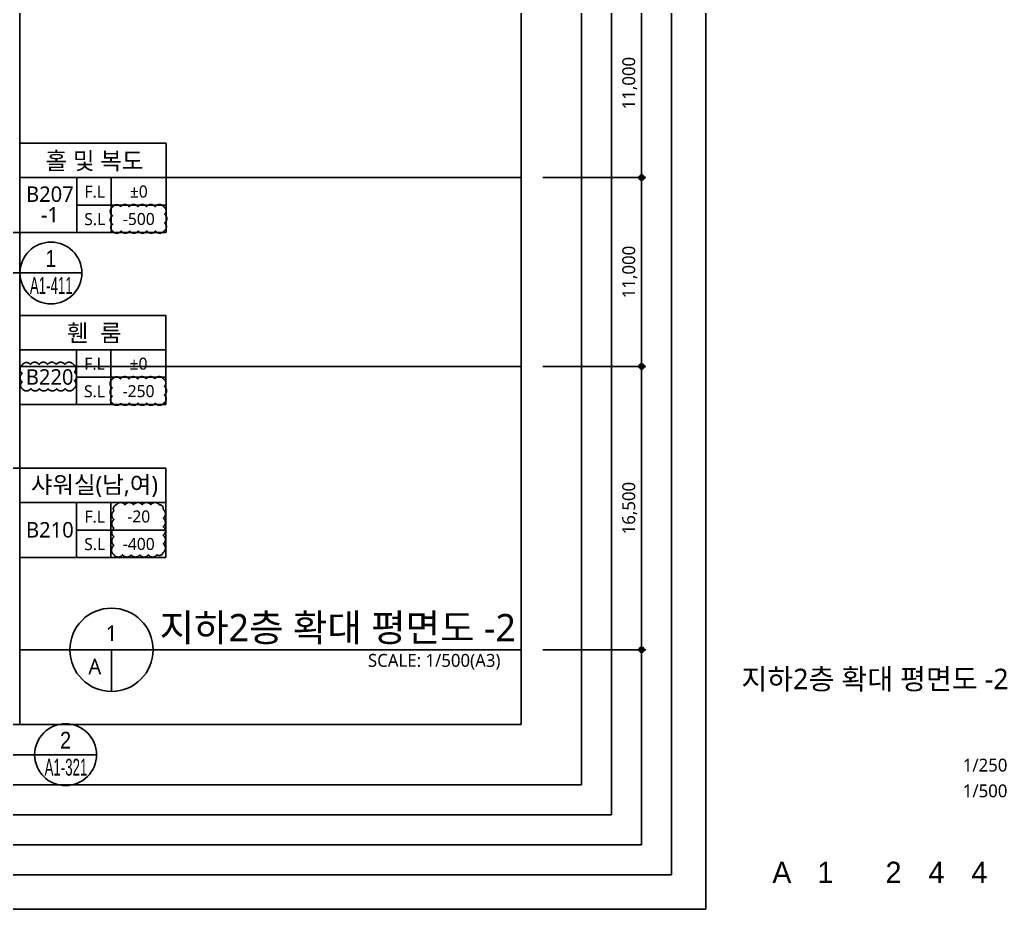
# Model space of a CAD drawing. Header units: millimetres. Extents: x 45782458 to 46215946, y 191740 to 1509539.
# Drawn here: x 46143029 to 46200512, y 1199740 to 1251542 of the extents above; entities that cross this region are included whole.
import ezdxf
from ezdxf.enums import TextEntityAlignment as Align

# ---------------------------------------------------------------- set-up
doc = ezdxf.new("R2010")
doc.units = ezdxf.units.MM
doc.header["$LTSCALE"] = 1000
doc.header["$MEASUREMENT"] = 0
doc.header["$PDSIZE"] = -10
doc.linetypes.add('ACAD_ISO03W100', pattern=[30, 12, -18])
doc.layers.get('0').update_dxf_attribs({"linetype": 'CONTINUOUS'})
doc.layers.get('Defpoints').update_dxf_attribs({"color": 171, "linetype": 'CONTINUOUS'})
for name, color, linetype in [('cen', 14, 'CONTINUOUS'), ('DIM', 7, 'CONTINUOUS'), ('NDIM', 7, 'CONTINUOUS'), ('SYM', 7, 'CONTINUOUS'), ('TEXT', 3, 'CONTINUOUS'), ('TEXT(실명)', 3, 'CONTINUOUS'), ('TEXT-TITLE', 6, 'CONTINUOUS'), ('TEXT-기입', 6, 'CONTINUOUS'), ('TITLE', 7, 'CONTINUOUS'), ('구간정리', 6, 'CONTINUOUS'), ('구간정리-TEXT', 3, 'CONTINUOUS')]:
    doc.layers.add(name, color=color, linetype=linetype)
doc.layers.add('VE변경사항적용-20220616', color=10, linetype='CONTINUOUS', plot=False)
doc.styles.add('CGS', font='cgse', dxfattribs={"bigfont": 'cgs'})
doc.styles.add('SYM$0$ARIAL', font='arial.ttf')
doc.styles.add('SYM$0$돋움', font='', dxfattribs={"width": 0.9})
doc.styles.add('TE', font='malgun_0.ttf')
doc.styles.add('나눔바른고딕', font='NanumBarunGothic.ttf')
doc.styles.get('SYM$0$돋움').set_extended_font_data('Dotum')
doc.dimstyles.new('BA', dxfattribs={"dimscale": 500, "dimtxt": 3, "dimasz": 1, "dimexe": 1, "dimexo": 5, "dimgap": 0.9, "dimtad": 1, "dimdec": 0, "dimdsep": 46, "dimlunit": 6, "dimtxsty": 'TE', "dimblk": 'DDD', "dimcen": 2.5, "dimclrd": 256, "dimclre": 256, "dimclrt": 3, "dimazin": 2, "dimtfac": 1, "dimtdec": 0, "dimtix": 1, "dimtmove": 2, "dimatfit": 3, "dimldrblk": 'DDD', "dimfxl": 1, "dimtolj": 1, "dimtzin": 0, "dimarcsym": 2})

# ---------------------------------------------------------------- blocks, each defined once
blk = doc.blocks.new('A$C51E23882')
at = {"layer": 'TITLE'}
blk.add_lwpolyline([(8500, 0), (0, 0), (0, 5200), (8500, 5200)], close=True, dxfattribs=at)
for points in [[(8500, 3200), (0, 3200)], [(3300, 3200), (3300, 0)], [(5300, 3200), (5300, 0)], [(3300, 1600), (8500, 1600)]]:
    blk.add_lwpolyline(points, dxfattribs=at)
at = {"layer": 'TITLE', "style": '나눔바른고딕'}
for s, p in [('F.L', (4352, 2378)), ('S.L', (4352, 778))]:
    blk.add_text(s, height=700, dxfattribs=at).set_placement(p, align=Align.MIDDLE)
blk = doc.blocks.new('DDD')
at = {"layer": 'DIM', "color": 0}
for p, q in [((-1, 0), (1, 0)), ((0, -1), (0, 1))]:
    blk.add_line(p, q, dxfattribs=at)
for radius in [0.6, 0.3]:
    blk.add_circle((0, 0), radius, dxfattribs=at)
blk = doc.blocks.new('*D517')
at = {"layer": 'Defpoints', "color": 0, "ltscale": 0.4, "transparency": 16777216}
for p in [(46172222, 1231351), (46172222, 1214851), (46179222, 1214851)]:
    blk.add_point(p, dxfattribs=at)
at = {"layer": 'NDIM', "lineweight": -2, "ltscale": 0.4, "transparency": 16777216}
for p, q in [((46173472, 1231351), (46179472, 1231351)), ((46179222, 1231101), (46179222, 1215101)), ((46173472, 1214851), (46179472, 1214851))]:
    blk.add_line(p, q, dxfattribs=at)
at = {"layer": 'NDIM', "lineweight": -2, "ltscale": 0.4, "transparency": 16777216, "xscale": 250, "yscale": 250, "zscale": 250}
for p, rotation in [((46179222, 1231351), 90), ((46179222, 1214851), 270)]:
    blk.add_blockref('DDD', p, dxfattribs=dict(at, rotation=rotation))
at = {"layer": 'NDIM', "color": 3, "ltscale": 0.4, "transparency": 16777216, "insert": (46178545, 1223101), "char_height": 750, "attachment_point": 5, "rotation": 90, "style": 'TE'}
blk.add_mtext('\\A1;16,500', dxfattribs=at)
blk = doc.blocks.new('*D518')
at = {"layer": 'Defpoints', "color": 0, "ltscale": 0.4, "transparency": 16777216}
for p in [(46172222, 1242351), (46172222, 1231351), (46179222, 1231351)]:
    blk.add_point(p, dxfattribs=at)
at = {"layer": 'NDIM', "lineweight": -2, "ltscale": 0.4, "transparency": 16777216}
for p, q in [((46173472, 1242351), (46179472, 1242351)), ((46179222, 1242101), (46179222, 1231601)), ((46173472, 1231351), (46179472, 1231351))]:
    blk.add_line(p, q, dxfattribs=at)
at = {"layer": 'NDIM', "lineweight": -2, "ltscale": 0.4, "transparency": 16777216, "xscale": 250, "yscale": 250, "zscale": 250}
for p, rotation in [((46179222, 1242351), 90), ((46179222, 1231351), 270)]:
    blk.add_blockref('DDD', p, dxfattribs=dict(at, rotation=rotation))
at = {"layer": 'NDIM', "color": 3, "ltscale": 0.4, "transparency": 16777216, "insert": (46178545, 1236851), "char_height": 750, "attachment_point": 5, "rotation": 90, "style": 'TE'}
blk.add_mtext('\\A1;11,000', dxfattribs=at)
blk = doc.blocks.new('*D519')
at = {"layer": 'Defpoints', "color": 0, "ltscale": 0.4, "transparency": 16777216}
for p in [(46172222, 1253351), (46172222, 1242351), (46179222, 1242351)]:
    blk.add_point(p, dxfattribs=at)
at = {"layer": 'NDIM', "lineweight": -2, "ltscale": 0.4, "transparency": 16777216}
for p, q in [((46173472, 1253351), (46179472, 1253351)), ((46179222, 1253101), (46179222, 1242601)), ((46173472, 1242351), (46179472, 1242351))]:
    blk.add_line(p, q, dxfattribs=at)
at = {"layer": 'NDIM', "lineweight": -2, "ltscale": 0.4, "transparency": 16777216, "xscale": 250, "yscale": 250, "zscale": 250}
for p, rotation in [((46179222, 1253351), 90), ((46179222, 1242351), 270)]:
    blk.add_blockref('DDD', p, dxfattribs=dict(at, rotation=rotation))
at = {"layer": 'NDIM', "color": 3, "ltscale": 0.4, "transparency": 16777216, "insert": (46178545, 1247851), "char_height": 750, "attachment_point": 5, "rotation": 90, "style": 'TE'}
blk.add_mtext('\\A1;11,000', dxfattribs=at)
blk = doc.blocks.new('SYM$0$det-tar-wi')
at = {"layer": '구간정리', "ltscale": 0.2}
blk.add_line((0, 0), (11, 0), dxfattribs=at)
blk.add_circle((5.5, 0), 5.5, dxfattribs=at)
at = {"layer": '구간정리-TEXT', "color": 3, "style": 'SYM$0$ARIAL'}
blk.add_attdef('2', text='', height=3, dxfattribs=at).set_placement((5.5, 2.58), align=Align.MIDDLE_CENTER)
at = {"layer": '구간정리-TEXT', "color": 3, "style": 'SYM$0$ARIAL', "width": 0.6}
blk.add_attdef('A1.00', text='', height=3, dxfattribs=at).set_placement((5.57, -2.22), align=Align.MIDDLE_CENTER)

msp = doc.modelspace()

# ---------------------------------------------------------------- linework, layer by layer
at = {"ltscale": 10000}
for points in [[(46143042.2, 1239151.3), (46130017.9, 1239151.3)], [(46125852.3, 1225426.3), (46143039.9, 1225426.3)]]:
    msp.add_lwpolyline(points, dxfattribs=at)
at = {"layer": 'cen', "ltscale": 10000}
for p, q in [((46143042.2, 1242351.3), (46172222.3, 1242351.3)), ((46143042.2, 1231351.3), (46172222.3, 1231351.3)), ((46143042.2, 1214851.3), (46172222.3, 1214851.3))]:
    msp.add_line(p, q, dxfattribs=at)
at = {"layer": 'Defpoints'}
for points in [[(46182972.3, 1199740.2), (46006272.3, 1199740.2), (46006272.3, 1337440.2), (46182972.3, 1337440.2)], [(46180972.3, 1201740.2), (46010022.3, 1201740.2), (46010022.3, 1335440.2), (46180972.3, 1335440.2)], [(46179222.3, 1203490.2), (46011772.3, 1203490.2), (46011772.3, 1333690.2), (46179222.3, 1333690.2)], [(46177472.3, 1205240.2), (46013522.3, 1205240.2), (46013522.3, 1331940.2), (46177472.3, 1331940.2)], [(46175722.3, 1206990.2), (46015272.3, 1206990.2), (46015272.3, 1330190.2), (46175722.3, 1330190.2)], [(46143042.2, 1210490.2), (46018772.3, 1210490.2), (46018772.3, 1326690.2), (46143042.2, 1326690.2)], [(46172222.3, 1210490.2), (46018772.3, 1210490.2), (46018772.3, 1326690.2), (46172222.3, 1326690.2)]]:
    msp.add_lwpolyline(points, close=True, dxfattribs=at)
at = {"layer": 'SYM'}
for p, q in [((46145944.3, 1214851.3), (46172222.3, 1214851.3)), ((46148368.5, 1214851.3), (46148368.5, 1212427.1))]:
    msp.add_line(p, q, dxfattribs=at)
msp.add_circle((46148368.5, 1214851.3), 2424.2, dxfattribs=at)
at = {"layer": 'VE변경사항적용-20220616', "linetype": 'ACAD_ISO03W100'}
for points in [[(46148427.6, 1239243.1, 0.5205671), (46148927.6, 1239243.1, 0.5205671), (46149427.6, 1239243.1, 0.5205671), (46149927.6, 1239243.1, 0.5205671), (46150427.6, 1239243.1, 0.5205671), (46150927.6, 1239243.1, 0.5205671), (46151427.6, 1239243.1, 0.5205671), (46151460.6, 1239710.1, 0.5205671), (46151460.6, 1240210.1, 0.5205671), (46151404.2, 1240653.8, 0.5205671), (46150904.2, 1240653.8, 0.5205671), (46150404.2, 1240653.8, 0.5205671), (46149904.2, 1240653.8, 0.5205671), (46149404.2, 1240653.8, 0.5205671), (46148904.2, 1240653.8, 0.5205671), (46148427.6, 1240630.4, 0.5205671), (46148427.6, 1240130.4, 0.5205671), (46148427.6, 1239630.4, 0.5205671)], [(46143173.9, 1230056.6, 0.5205671), (46143673.9, 1230056.6, 0.5205671), (46144173.9, 1230056.6, 0.5205671), (46144673.9, 1230056.6, 0.5205671), (46145173.9, 1230056.6, 0.5205671), (46145673.9, 1230056.6, 0.5205671), (46146173.9, 1230056.6, 0.5205671), (46146206.9, 1230523.5, 0.5205671), (46146206.9, 1231023.5, 0.5205671), (46146150.6, 1231467.2, 0.5205671), (46145650.6, 1231467.2, 0.5205671), (46145150.6, 1231467.2, 0.5205671), (46144650.6, 1231467.2, 0.5205671), (46144150.6, 1231467.2, 0.5205671), (46143650.6, 1231467.2, 0.5205671), (46143173.9, 1231443.8, 0.5205671), (46143173.9, 1230943.8, 0.5205671), (46143173.9, 1230443.8, 0.5205671)], [(46148414, 1229218.1, 0.5205671), (46148914, 1229218.1, 0.5205671), (46149414, 1229218.1, 0.5205671), (46149914, 1229218.1, 0.5205671), (46150414, 1229218.1, 0.5205671), (46150914, 1229218.1, 0.5205671), (46151414, 1229218.1, 0.5205671), (46151447, 1229685.1, 0.5205671), (46151447, 1230185.1, 0.5205671), (46151390.7, 1230628.8, 0.5205671), (46150890.7, 1230628.8, 0.5205671), (46150390.7, 1230628.8, 0.5205671), (46149890.7, 1230628.8, 0.5205671), (46149390.7, 1230628.8, 0.5205671), (46148890.7, 1230628.8, 0.5205671), (46148414, 1230605.4, 0.5205671), (46148414, 1230105.4, 0.5205671), (46148414, 1229605.4, 0.5205671)], [(46148514.7, 1220381.2, 0.5205671), (46149014.7, 1220381.2, 0.5205671), (46149514.7, 1220381.2, 0.5205671), (46150014.7, 1220381.2, 0.5205671), (46150514.7, 1220381.2, 0.5205671), (46151014.7, 1220381.2, 0.5205671), (46151377.4, 1220518.4, 0.5205671), (46151377.4, 1221018.4, 0.5205671), (46151377.4, 1221518.4, 0.5205671), (46151377.4, 1222018.4, 0.5205671), (46151377.4, 1222518.4, 0.5205671), (46151377.4, 1223018.4, 0.5205671), (46151154.5, 1223295.5, 0.5205671), (46150654.5, 1223295.5, 0.5205671), (46150154.5, 1223295.5, 0.5205671), (46149654.5, 1223295.5, 0.5205671), (46149154.5, 1223295.5, 0.5205671), (46148654.5, 1223295.5, 0.5205671), (46148514.7, 1222935.3, 0.5205671), (46148514.7, 1222435.3, 0.5205671), (46148514.7, 1221935.3, 0.5205671), (46148514.7, 1221435.3, 0.5205671), (46148514.7, 1220935.3, 0.5205671)]]:
    msp.add_lwpolyline(points, format="xyb", close=True, dxfattribs=at)
at = {"layer": '구간정리', "ltscale": 0.2}
for points in [[(46129417.3, 1236796.3), (46143042.2, 1236796.3)], [(46136806.1, 1213467.6), (46141533.5, 1208740.2), (46143896.3, 1208740.2)]]:
    msp.add_lwpolyline(points, dxfattribs=at)

# ---------------------------------------------------------------- block references
for p in [(46143042.2, 1239151.3), (46143028.7, 1229126.3), (46143039.9, 1220226.3)]:
    msp.add_blockref('A$C51E23882', p)
at = {"layer": '구간정리'}
ref = msp.add_blockref('SYM$0$det-tar-wi', (46143042.2, 1236796.3), dxfattribs=dict(at, xscale=327.2727272727273, yscale=327.2727272727273, zscale=327.2727272727273))
ref.add_attrib('A1.00', 'A1-411', dxfattribs={"layer": '구간정리-TEXT', "color": 3, "height": 981.82, "style": 'SYM$0$돋움', "width": 0.6}).set_placement((46144864.2, 1236068.7), align=Align.MIDDLE_CENTER)
ref.add_attrib('2', '1', dxfattribs={"layer": '구간정리-TEXT', "color": 3, "height": 981.8, "style": 'SYM$0$돋움', "width": 0.9}).set_placement((46144842.2, 1237641.8), align=Align.MIDDLE_CENTER)
ref = msp.add_blockref('SYM$0$det-tar-wi', (46143896.3, 1208740.2), dxfattribs=dict(at, xscale=327.2727272727273, yscale=327.2727272727273, zscale=327.2727272727273))
ref.add_attrib('A1.00', 'A1-321', dxfattribs={"layer": '구간정리-TEXT', "color": 3, "height": 981.82, "style": 'SYM$0$돋움', "width": 0.6}).set_placement((46145718.3, 1208012.5), align=Align.MIDDLE_CENTER)
ref.add_attrib('2', '2', dxfattribs={"layer": '구간정리-TEXT', "color": 3, "height": 981.8, "style": 'SYM$0$돋움', "width": 0.9}).set_placement((46145696.3, 1209585.6), align=Align.MIDDLE_CENTER)

# ---------------------------------------------------------------- texts
at = {"layer": 'TEXT', "style": '나눔바른고딕'}
msp.add_text('지하2층 확대 평면도 -2', height=1600, dxfattribs=at).set_placement((46151167.8, 1215336.2))
for s, p in [('1', (46148368.5, 1215821)), ('A', (46147398.8, 1213881.6))]:
    msp.add_text(s, height=900, dxfattribs=at).set_placement(p, align=Align.MIDDLE)
msp.add_text('SCALE: 1/500(A3)', height=750, dxfattribs=at).set_placement((46171013.6, 1214608.9), align=Align.TOP_RIGHT)
at = {"layer": 'TEXT(실명)', "style": '나눔바른고딕'}
for s, p in [('홀 및 복도', (46147379.9, 1243345.5)), ('휀  룸', (46147366.4, 1233320.5)), ('샤워실(남,여)', (46147377.6, 1224420.5))]:
    msp.add_text(s, height=1000, dxfattribs=at).set_placement(p, align=Align.MIDDLE)
at = {"layer": 'TEXT-TITLE', "style": '나눔바른고딕'}
msp.add_text('지하2층 확대 평면도 -2', height=1200, dxfattribs=at).set_placement((46192814.3, 1212548), align=Align.CENTER)
at = {"layer": 'TEXT-기입', "style": '나눔바른고딕'}
for s, height, p in [('B207', 900, (46144783.5, 1241387.7)), ('±0', 700, (46149958.3, 1241539.2)), ('-1', 900, (46144783.5, 1240186.2)), ('-500', 700, (46149958.3, 1239939.2)), ('±0', 700, (46149944.8, 1231514.2)), ('B220', 900, (46144769.9, 1230739.7)), ('-250', 700, (46149944.8, 1229914.2)), ('-20', 700, (46149956, 1222614.2)), ('B210', 900, (46144781.1, 1221839.7)), ('-400', 700, (46149956, 1221014.2))]:
    msp.add_text(s, height=height, dxfattribs=at).set_placement(p, align=Align.MIDDLE)
for s, p in [('1/250', (46197923.2, 1207534.9)), ('1/500', (46197923.2, 1206034.9))]:
    msp.add_text(s, height=750, dxfattribs=at).set_placement(p, align=Align.BOTTOM_LEFT)
at = {"layer": 'TEXT-기입', "style": 'CGS'}
for s, p in [('A', (46187391.7, 1201884.9)), ('1', (46189923.1, 1201884.9)), ('2', (46193891.7, 1201884.9)), ('4', (46196391.7, 1201884.9)), ('4', (46198891.7, 1201884.9))]:
    msp.add_text(s, height=1250, dxfattribs=at).set_placement(p, align=Align.MIDDLE_CENTER)

# ---------------------------------------------------------------- dimensions: what is measured, and where the dimension line sits
at = {"layer": 'NDIM', "ltscale": 0.4}
for base, p1, p2, picture, middle in [((46179222.3, 1242351.3), (46172222.3, 1253351.3), (46172222.3, 1242351.3), '*D519', (46178544.9, 1247851.3)), ((46179222.3, 1231351.3), (46172222.3, 1242351.3), (46172222.3, 1231351.3), '*D518', (46178544.9, 1236851.3)), ((46179222.3, 1214851.3), (46172222.3, 1231351.3), (46172222.3, 1214851.3), '*D517', (46178544.9, 1223101.3))]:
    dim = msp.add_linear_dim(base=base, p1=p1, p2=p2, angle=270, dimstyle='BA', override={"dimscale": 250}, dxfattribs=at)
    dim.commit()
    dim.dimension.update_dxf_attribs({"geometry": picture, "text_midpoint": middle})

doc.saveas('drawing.dxf')
